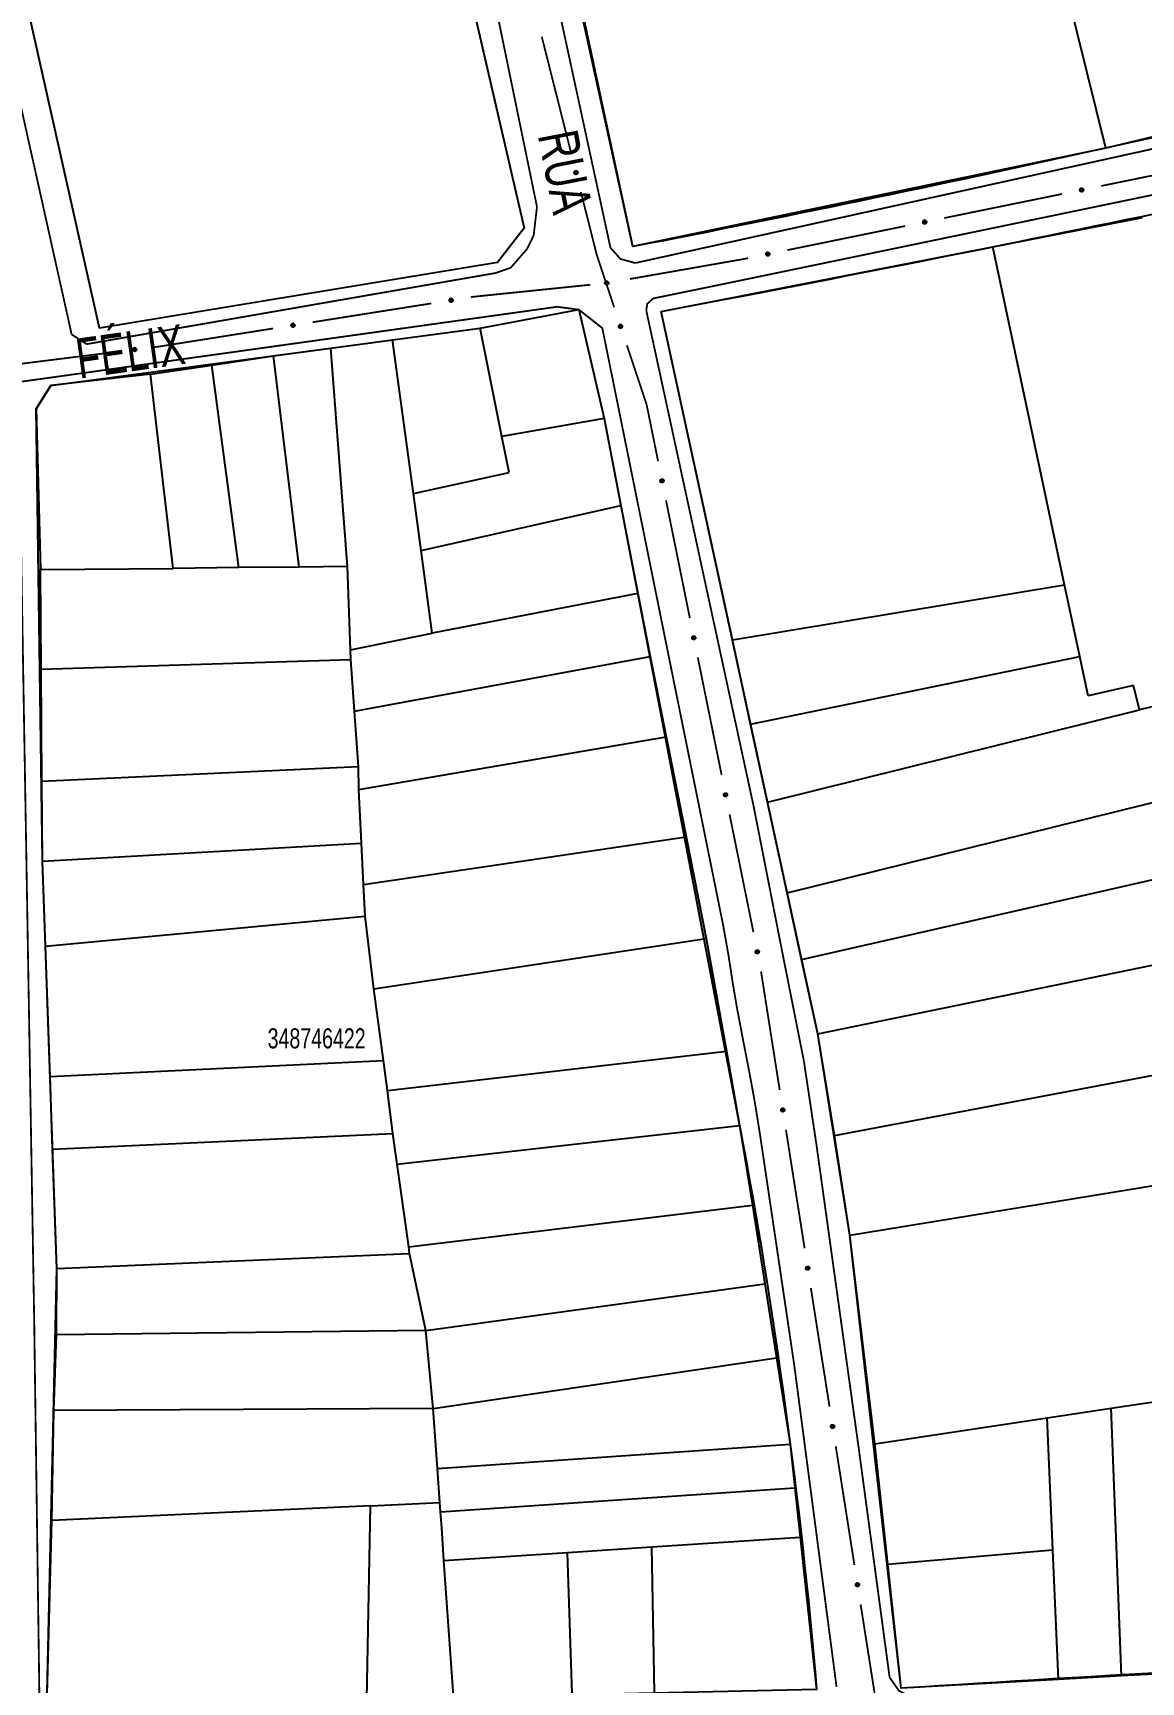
# Model space of a CAD drawing. Extents: x 199219 to 200475, y 4837288 to 4839440.
# Drawn here: x 199500.3 to 199611, y 4838860.8 to 4839025.5 of the extents above; entities that cross this region are included whole.
import ezdxf

# ---------------------------------------------------------------- set-up
doc = ezdxf.new("R2010")
doc.units = 0
doc.header["$LTSCALE"] = 3
doc.header["$MEASUREMENT"] = 0
for name, color, linetype in [('CD_MALHA_LOTES', 40, 'CONTINUOUS'), ('CD_TXT_QUADRA', 7, 'CONTINUOUS'), ('RU-QUADRAS', 210, 'CONTINUOUS'), ('SV-EIXO-RUA-PAV', 20, 'CONTINUOUS'), ('SV-RUA-PAVIM-S-GUIA-C-GUIA', 7, 'CONTINUOUS'), ('SV-TXT-RUA-PAV-S-GUIA-C-GUIA', 7, 'CONTINUOUS')]:
    doc.layers.add(name, color=color, linetype=linetype)
doc.styles.add('ARIAL', font='ARIAL.TTF')

msp = doc.modelspace()

# ---------------------------------------------------------------- linework, layer by layer
at = {"layer": 'CD_MALHA_LOTES'}
for p, q in [((199534.68, 4839069.73), (199549.38, 4839006.03)), ((199506.96, 4838996.03), (199493.12, 4839057.76)), ((199560.26, 4839004.18), (199549.87, 4839052.58)), ((199607.52, 4839014.02), (199598.79, 4839049.01)), ((199657.04, 4839025.79), (199607.52, 4839014.02)), ((199607.52, 4839014.02), (199560.26, 4839004.18)), ((199549.38, 4839006.03), (199546.74, 4839002.6)), ((199596.2, 4839004.16), (199611.17, 4839007.08)), ((199563.07, 4838997.71), (199596.2, 4839004.16)), ((199603.38, 4838970.4), (199596.2, 4839004.16)), ((199546.74, 4839002.6), (199506.96, 4838996.03)), ((199544.99, 4838996.03), (199554.85, 4838997.89)), ((199554.85, 4838997.89), (199557.39, 4838987.03)), ((199570.19, 4838964.91), (199563.07, 4838997.71)), ((199536.25, 4838994.86), (199544.99, 4838996.03)), ((199547.17, 4838985.23), (199544.99, 4838996.03)), ((199530.09, 4838994.03), (199536.25, 4838994.86)), ((199538.34, 4838979.51), (199536.25, 4838994.86)), ((199518.17, 4838992.35), (199524.34, 4838993.26)), ((199524.34, 4838993.26), (199530.09, 4838994.03)), ((199526.92, 4838972.18), (199524.34, 4838993.26)), ((199531.74, 4838972.23), (199530.09, 4838994.03)), ((199512.05, 4838991.45), (199502.11, 4838990.31)), ((199512.05, 4838991.45), (199518.17, 4838992.35)), ((199514.33, 4838972.05), (199512.05, 4838991.45)), ((199520.88, 4838972.12), (199518.17, 4838992.35)), ((199502.11, 4838990.31), (199500.65, 4838987.97)), ((199500.65, 4838987.97), (199501.06, 4838971.92)), ((199557.39, 4838987.03), (199547.17, 4838985.23)), ((199557.39, 4838987.03), (199559.06, 4838978.34)), ((199547.9, 4838981.62), (199547.17, 4838985.23)), ((199538.34, 4838979.51), (199547.9, 4838981.62)), ((199539.1, 4838973.84), (199538.34, 4838979.51)), ((199539.1, 4838973.84), (199559.06, 4838978.34)), ((199559.06, 4838978.34), (199560.76, 4838969.53)), ((199540.2, 4838965.57), (199539.1, 4838973.84)), ((199501.06, 4838971.92), (199514.33, 4838972.05)), ((199501.13, 4838961.97), (199501.06, 4838971.92)), ((199520.88, 4838972.12), (199514.33, 4838972.05)), ((199526.92, 4838972.18), (199520.88, 4838972.12)), ((199531.74, 4838972.23), (199526.92, 4838972.18)), ((199532.03, 4838963.92), (199531.74, 4838972.23)), ((199560.76, 4838969.53), (199540.2, 4838965.57)), ((199560.76, 4838969.53), (199561.97, 4838963.25)), ((199570.19, 4838964.91), (199603.38, 4838970.4)), ((199604.9, 4838963.25), (199603.38, 4838970.4)), ((199532.03, 4838963.92), (199540.2, 4838965.57)), ((199572.01, 4838956.5), (199570.19, 4838964.91)), ((199501.13, 4838961.97), (199532.06, 4838962.96)), ((199532.06, 4838962.96), (199532.03, 4838963.92)), ((199532.44, 4838957.78), (199532.06, 4838962.96)), ((199532.44, 4838957.78), (199561.97, 4838963.25)), ((199561.97, 4838963.25), (199563.57, 4838955.21)), ((199572.01, 4838956.5), (199604.9, 4838963.25)), ((199605.74, 4838959.3), (199604.9, 4838963.25)), ((199633.84, 4838963.53), (199610.87, 4838957.91)), ((199501.21, 4838950.81), (199501.13, 4838961.97)), ((199610.27, 4838960.36), (199605.74, 4838959.3)), ((199610.87, 4838957.91), (199610.27, 4838960.36)), ((199573.7, 4838948.71), (199610.87, 4838957.91)), ((199532.84, 4838952.25), (199532.44, 4838957.78)), ((199573.7, 4838948.71), (199572.01, 4838956.5)), ((199532.86, 4838949.97), (199563.57, 4838955.21)), ((199563.57, 4838955.21), (199565.56, 4838945.24)), ((199575.67, 4838939.63), (199637.1, 4838954.85)), ((199501.21, 4838950.81), (199532.84, 4838952.25)), ((199532.86, 4838949.97), (199532.84, 4838952.25)), ((199501.26, 4838942.81), (199501.21, 4838950.81)), ((199533.13, 4838944.59), (199532.86, 4838949.97)), ((199575.67, 4838939.63), (199573.7, 4838948.71)), ((199577.11, 4838932.99), (199639.85, 4838947.27)), ((199533.34, 4838940.46), (199565.56, 4838945.24)), ((199565.56, 4838945.24), (199567.58, 4838935.09)), ((199501.26, 4838942.81), (199533.13, 4838944.59)), ((199533.34, 4838940.46), (199533.13, 4838944.59)), ((199501.57, 4838934.31), (199501.26, 4838942.81)), ((199533.5, 4838937.32), (199533.34, 4838940.46)), ((199577.11, 4838932.99), (199575.67, 4838939.63)), ((199578.72, 4838925.56), (199642.3, 4838938.64)), ((199501.57, 4838934.31), (199533.5, 4838937.32)), ((199534.38, 4838930.06), (199533.5, 4838937.32)), ((199534.38, 4838930.06), (199567.58, 4838935.09)), ((199567.58, 4838935.09), (199569.6, 4838923.82)), ((199502.03, 4838921.29), (199501.57, 4838934.31)), ((199578.72, 4838925.56), (199577.11, 4838932.99)), ((199535.33, 4838922.88), (199534.38, 4838930.06)), ((199580.41, 4838915.39), (199645.38, 4838927.74)), ((199580.41, 4838915.39), (199578.72, 4838925.56)), ((199535.72, 4838919.9), (199569.6, 4838923.82)), ((199569.6, 4838923.82), (199570.92, 4838916.39)), ((199502.03, 4838921.29), (199535.33, 4838922.88)), ((199535.72, 4838919.9), (199535.33, 4838922.88)), ((199502.28, 4838914.05), (199502.03, 4838921.29)), ((199536.28, 4838915.62), (199535.72, 4838919.9)), ((199502.28, 4838914.05), (199536.28, 4838915.62)), ((199536.71, 4838912.53), (199536.28, 4838915.62)), ((199536.71, 4838912.53), (199570.92, 4838916.39)), ((199570.92, 4838916.39), (199572.19, 4838908.45)), ((199581.93, 4838905.45), (199580.41, 4838915.39)), ((199502.71, 4838902.12), (199502.28, 4838914.05)), ((199537.86, 4838904.27), (199536.71, 4838912.53)), ((199581.93, 4838905.45), (199621.87, 4838912)), ((199537.86, 4838904.27), (199572.19, 4838908.45)), ((199572.19, 4838908.45), (199573.43, 4838900.59)), ((199584.42, 4838884.62), (199581.93, 4838905.45)), ((199502.71, 4838902.12), (199537.94, 4838903.62)), ((199537.94, 4838903.62), (199537.86, 4838904.27)), ((199539.57, 4838895.93), (199537.94, 4838903.62)), ((199502.65, 4838895.5), (199502.71, 4838902.12)), ((199539.57, 4838895.93), (199573.43, 4838900.59)), ((199573.43, 4838900.59), (199574.61, 4838893.2)), ((199502.41, 4838887.93), (199502.65, 4838895.5)), ((199539.57, 4838895.93), (199502.65, 4838895.5)), ((199540.31, 4838888.14), (199539.57, 4838895.93)), ((199540.31, 4838888.14), (199574.61, 4838893.2)), ((199574.61, 4838893.2), (199575.97, 4838884.59)), ((199608.05, 4838888.16), (199623.96, 4838890.54)), ((199502.19, 4838876.95), (199502.41, 4838887.93)), ((199540.31, 4838888.14), (199502.41, 4838887.93)), ((199540.73, 4838882.15), (199540.31, 4838888.14)), ((199584.42, 4838884.62), (199601.64, 4838887.2)), ((199601.64, 4838887.2), (199608.05, 4838888.16)), ((199602.22, 4838874.02), (199601.64, 4838887.2)), ((199609.06, 4838861.43), (199608.05, 4838888.16)), ((199540.73, 4838882.15), (199575.97, 4838884.59)), ((199575.97, 4838884.59), (199576.44, 4838880.22)), ((199585.73, 4838872.61), (199584.42, 4838884.62)), ((199540.973472, 4838878.75), (199540.73, 4838882.15)), ((199541.04, 4838877.82), (199576.44, 4838880.22)), ((199576.44, 4838880.22), (199576.97, 4838875.3)), ((199534.04, 4838878.43), (199502.19, 4838876.95)), ((199533.67, 4838859.12), (199534.04, 4838878.43)), ((199534.04, 4838878.43), (199540.973472, 4838878.75)), ((199541.04, 4838877.82), (199540.973472, 4838878.75)), ((199541.15, 4838876.23), (199541.04, 4838877.82)), ((199501.71, 4838858.36), (199502.19, 4838876.95)), ((199541.38, 4838872.95), (199541.15, 4838876.23)), ((199553.72, 4838873.76), (199562.13, 4838874.32)), ((199562.13, 4838874.32), (199576.97, 4838875.3)), ((199562.42, 4838859.79), (199562.13, 4838874.32)), ((199576.97, 4838875.3), (199578.61, 4838860.07)), ((199585.73, 4838872.61), (199602.22, 4838874.02)), ((199602.79, 4838861.08), (199602.22, 4838874.02)), ((199541.38, 4838872.95), (199553.72, 4838873.76)), ((199542.34, 4838859.45), (199541.38, 4838872.95)), ((199554.2, 4838859.65), (199553.72, 4838873.76)), ((199587.07, 4838860.2), (199585.73, 4838872.61)), ((199638.45, 4838863.07), (199609.06, 4838861.43)), ((199602.79, 4838861.08), (199587.07, 4838860.2)), ((199609.06, 4838861.43), (199602.79, 4838861.08))]:
    msp.add_line(p, q, dxfattribs=at)
at = {"layer": 'RU-QUADRAS', "color": 6, "linetype": 'Continuous'}
for points in [[(199540.83, 4839092.79), (199583.77, 4839135.66), (199657.04, 4839025.79, -0.0140382942), (199560.26, 4839004.18)], [(199563.07, 4838997.71, 0.0093331344), (199662, 4839018.25), (199718.71, 4838931.19), (199717.71, 4838928.6), (199708.12, 4838923.85, 0.0169523893), (199708.62, 4838865.96, 0.0077709375), (199587.07, 4838860.2), (199581.93, 4838905.45), (199578.72, 4838925.56)], [(199500.65, 4838987.97), (199502.11, 4838990.31), (199544.99, 4838996.03), (199554.85, 4838997.89), (199557.39, 4838987.03), (199570.92, 4838916.39, -0.0251232129), (199578.61, 4838860.07), (199501.71, 4838858.36), (199502.71, 4838902.12), (199501.26, 4838942.81)]]:
    msp.add_lwpolyline(points, format="xyb", close=True, dxfattribs=at)
msp.add_lwpolyline([(199493.12, 4839057.76), (199495.17, 4839058.23), (199493.98, 4839063.54), (199529.29, 4839071.45), (199533.14, 4839070.86), (199534.68, 4839069.73), (199549.38, 4839006.03), (199546.74, 4839002.6), (199506.96, 4838996.03)], close=True, dxfattribs=at)
at = {"layer": 'SV-EIXO-RUA-PAV', "const_width": 0.18}
for points in [[(199554.080695, 4839013.518681), (199551.146576, 4839025.154442)], [(199618.21, 4839012.52), (199607.044013, 4839010.2387)], [(199556.66, 4839003.29), (199555.058735, 4839009.640094)], [(199603.12497, 4839009.438008), (199591.367843, 4839007.035934)], [(199587.448801, 4839006.235242), (199575.691674, 4839003.833167)], [(199556.802832, 4839002.862081), (199556.66, 4839003.29)], [(199558.385885, 4838998.119303), (199556.802832, 4839002.862081)], [(199571.32, 4839002.94), (199559.9553, 4839000.947649)], [(199571.772631, 4839003.032476), (199571.32, 4839002.94)], [(199544.29, 4838999.17), (199544.063746, 4838999.134169)], [(199545.056893, 4838999.248758), (199544.29, 4838999.17)], [(199555.999339, 4839000.372533), (199545.056893, 4838999.248758)], [(199540.112981, 4838998.508505), (199528.260685, 4838996.631513)], [(199524.30992, 4838996.005849), (199513.445316, 4838994.285273)], [(199512.97, 4838994.21), (199512.455236, 4838994.145733)], [(199513.445316, 4838994.285273), (199512.97, 4838994.21)], [(199561.62, 4838988.43), (199559.652328, 4838994.325081)], [(199508.48605, 4838993.650189), (199496.578493, 4838992.163556)], [(199561.775817, 4838987.660413), (199561.62, 4838988.43)], [(199562.768025, 4838982.75985), (199561.775817, 4838987.660413)], [(199565.943093, 4838967.078047), (199563.561792, 4838978.839399)], [(199569.11816, 4838951.396244), (199566.736859, 4838963.157596)], [(199572.293227, 4838935.714441), (199569.911927, 4838947.475793)], [(199574.92099, 4838919.934208), (199573.055174, 4838931.788267)], [(199577.408745, 4838904.128795), (199575.542929, 4838915.982854)], [(199579.8965, 4838888.323382), (199578.030684, 4838900.177442)], [(199582.384255, 4838872.517969), (199580.518439, 4838884.372029)], [(199584.87201, 4838856.712556), (199583.006194, 4838868.566616)]]:
    msp.add_lwpolyline(points, dxfattribs=at)
at = {"layer": 'SV-EIXO-RUA-PAV'}
for points in [[(199554.498107, 4839011.413152), (199554.455767, 4839011.437632), (199554.424383, 4839011.46733), (199554.405336, 4839011.499634), (199554.395948, 4839011.532568), (199554.390139, 4839011.567343), (199554.392017, 4839011.603696), (199554.40304, 4839011.643581), (199554.427299, 4839011.686227), (199554.459834, 4839011.716378), (199554.490505, 4839011.736745), (199554.524283, 4839011.748512), (199554.55816, 4839011.753589), (199554.595857, 4839011.750389), (199554.636168, 4839011.738824), (199554.67846, 4839011.713393), (199554.709028, 4839011.684067), (199554.72663, 4839011.652338), (199554.738244, 4839011.618305), (199554.74375, 4839011.582731), (199554.7417, 4839011.547057), (199554.729983, 4839011.506491), (199554.70433, 4839011.465082), (199554.675429, 4839011.43426), (199554.643955, 4839011.416216), (199554.610192, 4839011.405537), (199554.575383, 4839011.399286), (199554.538762, 4839011.399653), (199554.498107, 4839011.413152)], [(199605.247299, 4839009.759262), (199605.220919, 4839009.718078), (199605.189825, 4839009.688077), (199605.156689, 4839009.670519), (199605.123362, 4839009.662638), (199605.088359, 4839009.658416), (199605.052129, 4839009.661945), (199605.012786, 4839009.674769), (199604.971287, 4839009.700942), (199604.942647, 4839009.734815), (199604.923695, 4839009.76638), (199604.913476, 4839009.800658), (199604.909944, 4839009.834731), (199604.914855, 4839009.872243), (199604.92824, 4839009.911987), (199604.955568, 4839009.953078), (199604.986253, 4839009.982282), (199605.01875, 4839009.998424), (199605.053276, 4839010.008478), (199605.089063, 4839010.01236), (199605.124607, 4839010.008691), (199605.164599, 4839009.995142), (199605.204799, 4839009.967632), (199605.234275, 4839009.93736), (199605.250869, 4839009.905099), (199605.260002, 4839009.870884), (199605.264664, 4839009.835828), (199605.262633, 4839009.799261), (199605.247299, 4839009.759262)], [(199589.57113, 4839006.556496), (199589.54475, 4839006.515312), (199589.513656, 4839006.485311), (199589.48052, 4839006.467752), (199589.447193, 4839006.459872), (199589.412189, 4839006.45565), (199589.37596, 4839006.459179), (199589.336616, 4839006.472003), (199589.295117, 4839006.498176), (199589.266477, 4839006.532048), (199589.247525, 4839006.563613), (199589.237307, 4839006.597892), (199589.233775, 4839006.631964), (199589.238686, 4839006.669476), (199589.252071, 4839006.70922), (199589.279398, 4839006.750312), (199589.310084, 4839006.779516), (199589.34258, 4839006.795657), (199589.377106, 4839006.805712), (199589.412894, 4839006.809594), (199589.448438, 4839006.805925), (199589.488429, 4839006.792376), (199589.528629, 4839006.764866), (199589.558106, 4839006.734594), (199589.574699, 4839006.702332), (199589.583833, 4839006.668118), (199589.588495, 4839006.633062), (199589.586463, 4839006.596495), (199589.57113, 4839006.556496)], [(199573.89496, 4839003.35373), (199573.86858, 4839003.312546), (199573.837486, 4839003.282544), (199573.80435, 4839003.264986), (199573.771023, 4839003.257105), (199573.73602, 4839003.252883), (199573.69979, 4839003.256413), (199573.660447, 4839003.269237), (199573.618948, 4839003.295409), (199573.590308, 4839003.329282), (199573.571356, 4839003.360847), (199573.561138, 4839003.395125), (199573.557606, 4839003.429198), (199573.562516, 4839003.46671), (199573.575901, 4839003.506454), (199573.603229, 4839003.547546), (199573.633914, 4839003.576749), (199573.666411, 4839003.592891), (199573.700937, 4839003.602946), (199573.736724, 4839003.606828), (199573.772268, 4839003.603159), (199573.81226, 4839003.58961), (199573.85246, 4839003.5621), (199573.881936, 4839003.531827), (199573.89853, 4839003.499566), (199573.907664, 4839003.465352), (199573.912325, 4839003.430296), (199573.910294, 4839003.393729), (199573.89496, 4839003.35373)], [(199557.784175, 4839000.445174), (199557.753846, 4839000.406805), (199557.719934, 4839000.38003), (199557.685222, 4839000.36584), (199557.651278, 4839000.361298), (199557.616029, 4839000.360563), (199557.580327, 4839000.367663), (199557.542447, 4839000.38432), (199557.503744, 4839000.414474), (199557.478599, 4839000.451017), (199557.462866, 4839000.484303), (199557.456093, 4839000.519425), (199557.455952, 4839000.55368), (199557.464554, 4839000.590522), (199557.481809, 4839000.628744), (199557.513072, 4839000.666928), (199557.546498, 4839000.692949), (199557.580434, 4839000.705793), (199557.615786, 4839000.712379), (199557.651781, 4839000.712698), (199557.686787, 4839000.705527), (199557.72524, 4839000.688084), (199557.762519, 4839000.656729), (199557.788852, 4839000.623686), (199557.802169, 4839000.58994), (199557.80787, 4839000.554989), (199557.809037, 4839000.519644), (199557.803394, 4839000.483458), (199557.784175, 4839000.445174)], [(199542.247493, 4838998.735086), (199542.219309, 4838998.695115), (199542.186912, 4838998.666526), (199542.153028, 4838998.650458), (199542.119383, 4838998.644067), (199542.084227, 4838998.641405), (199542.04819, 4838998.646541), (199542.009456, 4838998.661102), (199541.969161, 4838998.689094), (199541.942056, 4838998.724206), (199541.924526, 4838998.756583), (199541.915841, 4838998.791282), (199541.913828, 4838998.825477), (199541.920401, 4838998.862734), (199541.93554, 4838998.901844), (199541.964668, 4838998.94168), (199541.996621, 4838998.96949), (199542.029803, 4838998.984171), (199542.064742, 4838998.992681), (199542.100666, 4838998.994968), (199542.136012, 4838998.989722), (199542.175362, 4838998.974409), (199542.214299, 4838998.945139), (199542.2424, 4838998.913586), (199542.257543, 4838998.880619), (199542.265147, 4838998.846032), (199542.268245, 4838998.810803), (199542.26459, 4838998.774363), (199542.247493, 4838998.735086)], [(199526.444433, 4838996.232429), (199526.416248, 4838996.192459), (199526.383851, 4838996.16387), (199526.349968, 4838996.147802), (199526.316323, 4838996.141411), (199526.281167, 4838996.138749), (199526.24513, 4838996.143885), (199526.206396, 4838996.158446), (199526.166101, 4838996.186438), (199526.138995, 4838996.22155), (199526.121465, 4838996.253927), (199526.112781, 4838996.288625), (199526.110768, 4838996.322821), (199526.117341, 4838996.360078), (199526.13248, 4838996.399188), (199526.161607, 4838996.439024), (199526.193561, 4838996.466834), (199526.226743, 4838996.481515), (199526.261682, 4838996.490025), (199526.297606, 4838996.492312), (199526.332952, 4838996.487066), (199526.372301, 4838996.471753), (199526.411239, 4838996.442483), (199526.43934, 4838996.41093), (199526.454483, 4838996.377963), (199526.462087, 4838996.343376), (199526.465185, 4838996.308147), (199526.46153, 4838996.271707), (199526.444433, 4838996.232429)], [(199558.96018, 4838996.051051), (199558.916121, 4838996.072283), (199558.882596, 4838996.099541), (199558.861178, 4838996.130324), (199558.849345, 4838996.16246), (199558.840941, 4838996.196701), (199558.840086, 4838996.233092), (199558.848082, 4838996.273693), (199558.869071, 4838996.31804), (199558.899252, 4838996.350547), (199558.928307, 4838996.37316), (199558.961107, 4838996.387429), (199558.994507, 4838996.395035), (199559.032337, 4838996.394674), (199559.073403, 4838996.386168), (199559.117485, 4838996.363984), (199559.150168, 4838996.337035), (199559.170103, 4838996.306717), (199559.184239, 4838996.273652), (199559.192399, 4838996.238591), (199559.193033, 4838996.202864), (199559.184395, 4838996.161533), (199559.161922, 4838996.118315), (199559.135417, 4838996.08541), (199559.105386, 4838996.065055), (199559.07252, 4838996.051871), (199559.038279, 4838996.043025), (199559.001733, 4838996.040641), (199558.96018, 4838996.051051)], [(199510.626854, 4838993.806528), (199510.597372, 4838993.767505), (199510.564053, 4838993.739996), (199510.52966, 4838993.72505), (199510.495823, 4838993.719767), (199510.460599, 4838993.718262), (199510.42475, 4838993.724579), (199510.386515, 4838993.740404), (199510.347162, 4838993.769705), (199510.321224, 4838993.805689), (199510.304767, 4838993.838623), (199510.297227, 4838993.873589), (199510.296338, 4838993.907832), (199510.304132, 4838993.944853), (199510.320547, 4838993.983444), (199510.350968, 4838994.022302), (199510.383817, 4838994.049048), (199510.417464, 4838994.062631), (199510.452663, 4838994.069988), (199510.488644, 4838994.071094), (199510.523798, 4838994.06469), (199510.562623, 4838994.048092), (199510.600578, 4838994.017559), (199510.627628, 4838993.9851), (199510.64168, 4838993.951653), (199510.648143, 4838993.916835), (199510.650082, 4838993.881524), (199510.645232, 4838993.845223), (199510.626854, 4838993.806528)], [(199563.08553, 4838980.636957), (199563.044392, 4838980.66341), (199563.014446, 4838980.694556), (199562.996946, 4838980.727723), (199562.989124, 4838980.761064), (199562.984964, 4838980.796075), (199562.988557, 4838980.832298), (199563.001451, 4838980.871619), (199563.027697, 4838980.913072), (199563.06162, 4838980.941652), (199563.093219, 4838980.960548), (199563.127515, 4838980.970706), (199563.161594, 4838980.974178), (199563.199097, 4838980.969201), (199563.238817, 4838980.955745), (199563.279861, 4838980.928345), (199563.30901, 4838980.897608), (199563.325094, 4838980.865083), (199563.335088, 4838980.83054), (199563.338907, 4838980.794746), (199563.335175, 4838980.759208), (199563.321555, 4838980.719241), (199563.293974, 4838980.679089), (199563.26365, 4838980.649666), (199563.231359, 4838980.63313), (199563.197129, 4838980.624056), (199563.162065, 4838980.619457), (199563.125501, 4838980.621553), (199563.08553, 4838980.636957)], [(199566.260597, 4838964.955154), (199566.21946, 4838964.981607), (199566.189513, 4838965.012753), (199566.172013, 4838965.04592), (199566.164192, 4838965.079261), (199566.160031, 4838965.114272), (199566.163625, 4838965.150495), (199566.176518, 4838965.189816), (199566.202764, 4838965.231269), (199566.236687, 4838965.259849), (199566.268286, 4838965.278745), (199566.302582, 4838965.288903), (199566.336661, 4838965.292375), (199566.374164, 4838965.287398), (199566.413884, 4838965.273942), (199566.454928, 4838965.246542), (199566.484077, 4838965.215805), (199566.500161, 4838965.18328), (199566.510155, 4838965.148736), (199566.513974, 4838965.112942), (199566.510242, 4838965.077405), (199566.496622, 4838965.037438), (199566.469042, 4838964.997286), (199566.438717, 4838964.967863), (199566.406427, 4838964.951326), (199566.372196, 4838964.942253), (199566.337132, 4838964.937654), (199566.300569, 4838964.93975), (199566.260597, 4838964.955154)], [(199569.435664, 4838949.273351), (199569.394527, 4838949.299803), (199569.36458, 4838949.33095), (199569.347081, 4838949.364117), (199569.339259, 4838949.397458), (199569.335099, 4838949.432469), (199569.338692, 4838949.468692), (199569.351585, 4838949.508013), (199569.377831, 4838949.549466), (199569.411755, 4838949.578046), (199569.443353, 4838949.596942), (199569.477649, 4838949.6071), (199569.511728, 4838949.610571), (199569.549232, 4838949.605595), (199569.588952, 4838949.592139), (199569.629995, 4838949.564739), (199569.659144, 4838949.534002), (199569.675229, 4838949.501477), (199569.685222, 4838949.466933), (199569.689041, 4838949.431139), (199569.685309, 4838949.395602), (199569.67169, 4838949.355634), (199569.644109, 4838949.315483), (199569.613784, 4838949.28606), (199569.581494, 4838949.269523), (199569.547264, 4838949.26045), (199569.512199, 4838949.25585), (199569.475636, 4838949.257947), (199569.435664, 4838949.273351)], [(199572.610731, 4838933.591548), (199572.569594, 4838933.618), (199572.539648, 4838933.649147), (199572.522148, 4838933.682314), (199572.514326, 4838933.715655), (199572.510166, 4838933.750666), (199572.513759, 4838933.786889), (199572.526653, 4838933.82621), (199572.552899, 4838933.867662), (199572.586822, 4838933.896243), (199572.61842, 4838933.915139), (199572.652717, 4838933.925297), (199572.686796, 4838933.928768), (199572.724299, 4838933.923792), (199572.764019, 4838933.910336), (199572.805063, 4838933.882936), (199572.834212, 4838933.852199), (199572.850296, 4838933.819674), (199572.86029, 4838933.78513), (199572.864109, 4838933.749336), (199572.860376, 4838933.713799), (199572.846757, 4838933.673831), (199572.819176, 4838933.63368), (199572.788852, 4838933.604257), (199572.756561, 4838933.58772), (199572.722331, 4838933.578647), (199572.687266, 4838933.574047), (199572.650703, 4838933.576143), (199572.610731, 4838933.591548)], [(199575.145558, 4838917.799482), (199575.105614, 4838917.827705), (199575.077055, 4838917.860129), (199575.061019, 4838917.894028), (199575.05466, 4838917.927678), (199575.052031, 4838917.962837), (199575.057202, 4838917.998869), (199575.071799, 4838918.037589), (199575.099829, 4838918.077857), (199575.134967, 4838918.10493), (199575.16736, 4838918.12243), (199575.202067, 4838918.131081), (199575.236264, 4838918.133062), (199575.273515, 4838918.126454), (199575.31261, 4838918.111278), (199575.352419, 4838918.082113), (199575.380199, 4838918.050134), (199575.394849, 4838918.016938), (199575.403326, 4838917.981991), (199575.405579, 4838917.946064), (199575.4003, 4838917.910723), (199575.384949, 4838917.871388), (199575.355643, 4838917.832478), (199575.324063, 4838917.804407), (199575.291082, 4838917.789295), (199575.256488, 4838917.781724), (199575.221256, 4838917.778659), (199575.184819, 4838917.782348), (199575.145558, 4838917.799482)], [(199577.633313, 4838901.994069), (199577.593369, 4838902.022292), (199577.56481, 4838902.054716), (199577.548774, 4838902.088615), (199577.542415, 4838902.122265), (199577.539786, 4838902.157424), (199577.544957, 4838902.193456), (199577.559554, 4838902.232177), (199577.587584, 4838902.272445), (199577.622722, 4838902.299517), (199577.655115, 4838902.317017), (199577.689822, 4838902.325668), (199577.724019, 4838902.32765), (199577.76127, 4838902.321041), (199577.800365, 4838902.305865), (199577.840174, 4838902.2767), (199577.867954, 4838902.244721), (199577.882604, 4838902.211525), (199577.891081, 4838902.176578), (199577.893334, 4838902.140651), (199577.888055, 4838902.105311), (199577.872704, 4838902.065975), (199577.843398, 4838902.027066), (199577.811818, 4838901.998994), (199577.778837, 4838901.983882), (199577.744243, 4838901.976311), (199577.709011, 4838901.973246), (199577.672575, 4838901.976935), (199577.633313, 4838901.994069)], [(199580.121068, 4838886.188656), (199580.081124, 4838886.216879), (199580.052565, 4838886.249303), (199580.03653, 4838886.283202), (199580.03017, 4838886.316852), (199580.027541, 4838886.352011), (199580.032712, 4838886.388043), (199580.047309, 4838886.426764), (199580.075339, 4838886.467032), (199580.110477, 4838886.494104), (199580.14287, 4838886.511604), (199580.177577, 4838886.520255), (199580.211775, 4838886.522237), (199580.249025, 4838886.515628), (199580.28812, 4838886.500452), (199580.327929, 4838886.471287), (199580.355709, 4838886.439308), (199580.370359, 4838886.406112), (199580.378836, 4838886.371165), (199580.381089, 4838886.335238), (199580.37581, 4838886.299898), (199580.360459, 4838886.260563), (199580.331153, 4838886.221653), (199580.299573, 4838886.193581), (199580.266592, 4838886.178469), (199580.231998, 4838886.170898), (199580.196766, 4838886.167833), (199580.16033, 4838886.171523), (199580.121068, 4838886.188656)], [(199582.608823, 4838870.383244), (199582.568879, 4838870.411466), (199582.54032, 4838870.44389), (199582.524285, 4838870.477789), (199582.517925, 4838870.511439), (199582.515296, 4838870.546598), (199582.520467, 4838870.58263), (199582.535064, 4838870.621351), (199582.563094, 4838870.661619), (199582.598232, 4838870.688692), (199582.630625, 4838870.706191), (199582.665332, 4838870.714843), (199582.69953, 4838870.716824), (199582.73678, 4838870.710215), (199582.775875, 4838870.69504), (199582.815684, 4838870.665875), (199582.843464, 4838870.633895), (199582.858114, 4838870.600699), (199582.866591, 4838870.565752), (199582.868844, 4838870.529826), (199582.863565, 4838870.494485), (199582.848214, 4838870.45515), (199582.818908, 4838870.41624), (199582.787328, 4838870.388168), (199582.754347, 4838870.373056), (199582.719753, 4838870.365486), (199582.684521, 4838870.36242), (199582.648085, 4838870.36611), (199582.608823, 4838870.383244)]]:
    msp.add_lwpolyline(points, close=True, dxfattribs=at)
for points in [[(199554.424383, 4839011.46733), (199554.390139, 4839011.567343)], [(199554.455767, 4839011.437632), (199554.392017, 4839011.603696)], [(199554.437803, 4839011.454484), (199554.394199, 4839011.577177)], [(199554.475586, 4839011.427424), (199554.399745, 4839011.616571)], [(199554.498107, 4839011.413152), (199554.40304, 4839011.643581)], [(199554.519973, 4839011.407657), (199554.417855, 4839011.661947)], [(199554.538762, 4839011.399653), (199554.427299, 4839011.686227)], [(199554.556053, 4839011.40409), (199554.44426, 4839011.69675)], [(199554.575383, 4839011.399286), (199554.459834, 4839011.716378)], [(199554.590799, 4839011.405816), (199554.474657, 4839011.721302)], [(199554.610192, 4839011.405537), (199554.490505, 4839011.736745)], [(199554.626857, 4839011.413501), (199554.510358, 4839011.741562)], [(199554.643955, 4839011.416216), (199554.524283, 4839011.748512)], [(199554.659589, 4839011.428791), (199554.542446, 4839011.748247)], [(199554.675429, 4839011.43426), (199554.55816, 4839011.753589)], [(199554.69032, 4839011.45202), (199554.579182, 4839011.747659)], [(199554.70433, 4839011.465082), (199554.595857, 4839011.750389)], [(199554.714734, 4839011.489136), (199554.617253, 4839011.74178)], [(199554.729983, 4839011.506491), (199554.636168, 4839011.738824)], [(199554.732188, 4839011.531532), (199554.659661, 4839011.7187)], [(199554.7417, 4839011.547057), (199554.67846, 4839011.713393)], [(199554.741047, 4839011.568947), (199554.695787, 4839011.692629)], [(199554.74375, 4839011.582731), (199554.709028, 4839011.684067)], [(199605.234275, 4839009.93736), (199604.909944, 4839009.834731)], [(199605.250869, 4839009.905099), (199604.913476, 4839009.800658)], [(199605.239018, 4839009.921288), (199604.914567, 4839009.81879)], [(199605.204799, 4839009.967632), (199604.914855, 4839009.872243)], [(199605.21721, 4839009.953043), (199604.916824, 4839009.855461)], [(199605.252804, 4839009.887894), (199604.919785, 4839009.786431)], [(199605.260002, 4839009.870884), (199604.923695, 4839009.76638)], [(199605.181243, 4839009.97912), (199604.924428, 4839009.893225)], [(199605.164599, 4839009.995142), (199604.92824, 4839009.911987)], [(199605.258842, 4839009.851525), (199604.938402, 4839009.749846)], [(199605.264664, 4839009.835828), (199604.942647, 4839009.734815)], [(199605.139684, 4839009.998483), (199604.949412, 4839009.93454)], [(199605.124607, 4839010.008691), (199604.955568, 4839009.953078)], [(199605.258986, 4839009.816736), (199604.961546, 4839009.718364)], [(199605.262633, 4839009.799261), (199604.971287, 4839009.700942)], [(199605.10271, 4839010.009034), (199604.977099, 4839009.969444)], [(199605.089063, 4839010.01236), (199604.986253, 4839009.982282)], [(199605.253782, 4839009.780856), (199604.995113, 4839009.690404)], [(199605.247299, 4839009.759262), (199605.012786, 4839009.674769)], [(199605.232018, 4839009.737413), (199605.039619, 4839009.67025)], [(199605.220919, 4839009.718078), (199605.052129, 4839009.661945)], [(199605.203268, 4839009.700899), (199605.07872, 4839009.662919)], [(199605.189825, 4839009.688077), (199605.088359, 4839009.658416)], [(199589.558106, 4839006.734594), (199589.233775, 4839006.631964)], [(199589.574699, 4839006.702332), (199589.237307, 4839006.597892)], [(199589.562848, 4839006.718522), (199589.238397, 4839006.616024)], [(199589.528629, 4839006.764866), (199589.238686, 4839006.669476)], [(199589.541041, 4839006.750277), (199589.240654, 4839006.652695)], [(199589.576634, 4839006.685128), (199589.243616, 4839006.583665)], [(199589.583833, 4839006.668118), (199589.247525, 4839006.563613)], [(199589.505073, 4839006.776353), (199589.248258, 4839006.690459)], [(199589.488429, 4839006.792376), (199589.252071, 4839006.70922)], [(199589.582672, 4839006.648758), (199589.262232, 4839006.54708)], [(199589.588495, 4839006.633062), (199589.266477, 4839006.532048)], [(199589.463514, 4839006.795717), (199589.273243, 4839006.731774)], [(199589.448438, 4839006.805925), (199589.279398, 4839006.750312)], [(199589.582816, 4839006.61397), (199589.285377, 4839006.515598)], [(199589.586463, 4839006.596495), (199589.295117, 4839006.498176)], [(199589.426541, 4839006.806268), (199589.300929, 4839006.766678)], [(199589.412894, 4839006.809594), (199589.310084, 4839006.779516)], [(199589.577613, 4839006.578089), (199589.318943, 4839006.487638)], [(199589.57113, 4839006.556496), (199589.336616, 4839006.472003)], [(199589.555849, 4839006.534647), (199589.36345, 4839006.467484)], [(199589.54475, 4839006.515312), (199589.37596, 4839006.459179)], [(199589.527098, 4839006.498133), (199589.402551, 4839006.460153)], [(199589.513656, 4839006.485311), (199589.412189, 4839006.45565)], [(199573.881936, 4839003.531827), (199573.557606, 4839003.429198)], [(199573.89853, 4839003.499566), (199573.561138, 4839003.395125)], [(199573.886679, 4839003.515756), (199573.562228, 4839003.413257)], [(199573.85246, 4839003.5621), (199573.562516, 4839003.46671)], [(199573.864871, 4839003.547511), (199573.564485, 4839003.449929)], [(199573.900465, 4839003.482362), (199573.567446, 4839003.380898)], [(199573.907664, 4839003.465352), (199573.571356, 4839003.360847)], [(199573.828904, 4839003.573587), (199573.572089, 4839003.487693)], [(199573.81226, 4839003.58961), (199573.575901, 4839003.506454)], [(199573.906503, 4839003.445992), (199573.586063, 4839003.344313)], [(199573.912325, 4839003.430296), (199573.590308, 4839003.329282)], [(199573.787345, 4839003.592951), (199573.597073, 4839003.529008)], [(199573.772268, 4839003.603159), (199573.603229, 4839003.547546)], [(199573.906647, 4839003.411204), (199573.609207, 4839003.312831)], [(199573.910294, 4839003.393729), (199573.618948, 4839003.295409)], [(199573.750371, 4839003.603502), (199573.62476, 4839003.563911)], [(199573.736724, 4839003.606828), (199573.633914, 4839003.576749)], [(199573.901443, 4839003.375323), (199573.642774, 4839003.284872)], [(199573.89496, 4839003.35373), (199573.660447, 4839003.269237)], [(199573.879679, 4839003.33188), (199573.68728, 4839003.264718)], [(199573.86858, 4839003.312546), (199573.69979, 4839003.256413)], [(199573.850929, 4839003.295367), (199573.726381, 4839003.257386)], [(199573.837486, 4839003.282544), (199573.73602, 4839003.252883)], [(199557.651781, 4839000.712698), (199557.546498, 4839000.692949)], [(199557.788852, 4839000.623686), (199557.455952, 4839000.55368)], [(199557.802169, 4839000.58994), (199557.456093, 4839000.519425)], [(199557.79198, 4839000.607223), (199557.458973, 4839000.53736)], [(199557.802391, 4839000.572628), (199557.460962, 4839000.504643)], [(199557.80787, 4839000.554989), (199557.462866, 4839000.484303)], [(199557.762519, 4839000.656729), (199557.464554, 4839000.590522)], [(199557.773424, 4839000.640982), (199557.464851, 4839000.573628)], [(199557.804798, 4839000.53584), (199557.475863, 4839000.466394)], [(199557.740216, 4839000.670492), (199557.476157, 4839000.610453)], [(199557.809037, 4839000.519644), (199557.478599, 4839000.451017)], [(199557.72524, 4839000.688084), (199557.481809, 4839000.628744)], [(199557.801496, 4839000.501208), (199557.495776, 4839000.432775)], [(199557.803394, 4839000.483458), (199557.503744, 4839000.414474)], [(199557.700779, 4839000.693876), (199557.50511, 4839000.649091)], [(199557.686787, 4839000.705527), (199557.513072, 4839000.666928)], [(199557.792764, 4839000.466019), (199557.526409, 4839000.401629)], [(199557.665032, 4839000.708037), (199557.536117, 4839000.681081)], [(199557.784175, 4839000.445174), (199557.542447, 4839000.38432)], [(199557.766805, 4839000.424945), (199557.568701, 4839000.377166)], [(199557.753846, 4839000.406805), (199557.580327, 4839000.367663)], [(199557.73458, 4839000.391459), (199557.606883, 4839000.365999)], [(199557.719934, 4839000.38003), (199557.616029, 4839000.360563)], [(199542.2424, 4838998.913586), (199541.913828, 4838998.825477)], [(199542.257543, 4838998.880619), (199541.915841, 4838998.791282)], [(199542.246424, 4838998.897319), (199541.917737, 4838998.809347)], [(199542.214299, 4838998.945139), (199541.920401, 4838998.862734)], [(199542.258712, 4838998.863345), (199541.921512, 4838998.776788)], [(199542.22605, 4838998.930012), (199541.921622, 4838998.845882)], [(199542.265147, 4838998.846032), (199541.924526, 4838998.756583)], [(199542.191277, 4838998.957662), (199541.930897, 4838998.88327)], [(199542.175362, 4838998.974409), (199541.93554, 4838998.901844)], [(199542.263127, 4838998.826743), (199541.938483, 4838998.739411)], [(199542.268245, 4838998.810803), (199541.942056, 4838998.724206)], [(199542.15062, 4838998.978854), (199541.957694, 4838998.923434)], [(199542.261724, 4838998.791983), (199541.960205, 4838998.706932)], [(199542.136012, 4838998.989722), (199541.964668, 4838998.94168)], [(199542.26459, 4838998.774363), (199541.969161, 4838998.689094)], [(199542.114152, 4838998.991039), (199541.986905, 4838998.957072)], [(199542.25493, 4838998.756369), (199541.992495, 4838998.677507)], [(199542.100666, 4838998.994968), (199541.996621, 4838998.96949)], [(199542.247493, 4838998.735086), (199542.009456, 4838998.661102)], [(199542.231256, 4838998.713937), (199542.036061, 4838998.655394)], [(199542.219309, 4838998.695115), (199542.04819, 4838998.646541)], [(199542.200911, 4838998.678738), (199542.074798, 4838998.646332)], [(199542.186912, 4838998.666526), (199542.084227, 4838998.641405)], [(199526.43934, 4838996.41093), (199526.110768, 4838996.322821)], [(199526.454483, 4838996.377963), (199526.112781, 4838996.288625)], [(199526.443364, 4838996.394663), (199526.114677, 4838996.306691)], [(199526.411239, 4838996.442483), (199526.117341, 4838996.360078)], [(199526.455652, 4838996.360689), (199526.118451, 4838996.274132)], [(199526.422989, 4838996.427356), (199526.118561, 4838996.343226)], [(199526.462087, 4838996.343376), (199526.121465, 4838996.253927)], [(199526.388217, 4838996.455006), (199526.127837, 4838996.380614)], [(199526.372301, 4838996.471753), (199526.13248, 4838996.399188)], [(199526.460066, 4838996.324087), (199526.135423, 4838996.236755)], [(199526.465185, 4838996.308147), (199526.138995, 4838996.22155)], [(199526.34756, 4838996.476198), (199526.154633, 4838996.420778)], [(199526.458664, 4838996.289327), (199526.157145, 4838996.204276)], [(199526.332952, 4838996.487066), (199526.161607, 4838996.439024)], [(199526.46153, 4838996.271707), (199526.166101, 4838996.186438)], [(199526.311092, 4838996.488383), (199526.183844, 4838996.454416)], [(199526.45187, 4838996.253713), (199526.189435, 4838996.174851)], [(199526.297606, 4838996.492312), (199526.193561, 4838996.466834)], [(199526.444433, 4838996.232429), (199526.206396, 4838996.158446)], [(199526.428196, 4838996.211281), (199526.233001, 4838996.152738)], [(199526.416248, 4838996.192459), (199526.24513, 4838996.143885)], [(199526.397851, 4838996.176082), (199526.271738, 4838996.143676)], [(199526.383851, 4838996.16387), (199526.281167, 4838996.138749)], [(199558.916121, 4838996.072283), (199558.840086, 4838996.233092)], [(199558.882596, 4838996.099541), (199558.840941, 4838996.196701)], [(199558.896943, 4838996.087739), (199558.844252, 4838996.206812)], [(199558.936651, 4838996.063591), (199558.846825, 4838996.246511)], [(199558.96018, 4838996.051051), (199558.848082, 4838996.273693)], [(199558.982396, 4838996.047213), (199558.861477, 4838996.293119)], [(199559.001733, 4838996.040641), (199558.869071, 4838996.31804)], [(199559.018643, 4838996.046364), (199558.885195, 4838996.329806)], [(199559.038279, 4838996.043025), (199558.899252, 4838996.350547)], [(199559.053161, 4838996.050693), (199558.913663, 4838996.35657)], [(199559.07252, 4838996.051871), (199558.928307, 4838996.37316)], [(199559.08854, 4838996.061064), (199558.947742, 4838996.379454)], [(199559.105386, 4838996.065055), (199558.961107, 4838996.387429)], [(199559.120032, 4838996.078768), (199558.979238, 4838996.388528)], [(199559.135417, 4838996.08541), (199558.994507, 4838996.395035)], [(199559.148932, 4838996.104238), (199559.015915, 4838996.3907)], [(199559.161922, 4838996.118315), (199559.032337, 4838996.394674)], [(199559.170492, 4838996.143082), (199559.054319, 4838996.387695)], [(199559.184395, 4838996.161533), (199559.073403, 4838996.386168)], [(199559.184714, 4838996.186669), (199559.09834, 4838996.367864)], [(199559.193033, 4838996.202864), (199559.117485, 4838996.363984)], [(199559.190739, 4838996.224643), (199559.136322, 4838996.344578)], [(199559.192399, 4838996.238591), (199559.150168, 4838996.337035)], [(199510.627628, 4838993.9851), (199510.296338, 4838993.907832)], [(199510.64168, 4838993.951653), (199510.297227, 4838993.873589)], [(199510.631115, 4838993.96871), (199510.299715, 4838993.891582)], [(199510.64228, 4838993.934351), (199510.302418, 4838993.858917)], [(199510.600578, 4838994.017559), (199510.304132, 4838993.944853)], [(199510.648143, 4838993.916835), (199510.304767, 4838993.838623)], [(199510.611825, 4838994.002054), (199510.304798, 4838993.92797)], [(199510.57798, 4838994.030832), (199510.315297, 4838993.965033)], [(199510.64549, 4838993.897623), (199510.318153, 4838993.821003)], [(199510.562623, 4838994.048092), (199510.320547, 4838993.983444)], [(199510.650082, 4838993.881524), (199510.321224, 4838993.805689)], [(199510.642946, 4838993.862928), (199510.338796, 4838993.787827)], [(199510.538041, 4838994.053348), (199510.343398, 4838994.004295)], [(199510.645232, 4838993.845223), (199510.347162, 4838993.769705)], [(199510.523798, 4838994.06469), (199510.350968, 4838994.022302)], [(199510.634986, 4838993.827556), (199510.370102, 4838993.757358)], [(199510.501993, 4838994.066724), (199510.373698, 4838994.036955)], [(199510.488644, 4838994.071094), (199510.383817, 4838994.049048)], [(199510.626854, 4838993.806528), (199510.386515, 4838993.740404)], [(199510.609931, 4838993.785925), (199510.412919, 4838993.733826)], [(199510.597372, 4838993.767505), (199510.42475, 4838993.724579)], [(199510.578446, 4838993.751741), (199510.451336, 4838993.723496)], [(199510.564053, 4838993.739996), (199510.460599, 4838993.718262)], [(199563.197129, 4838980.624056), (199563.093219, 4838980.960548)], [(199563.214152, 4838980.631225), (199563.113277, 4838980.964422)], [(199563.231359, 4838980.63313), (199563.127515, 4838980.970706)], [(199563.24757, 4838980.644952), (199563.145645, 4838980.969583)], [(199563.26365, 4838980.649666), (199563.161594, 4838980.974178)], [(199563.279363, 4838980.666703), (199563.182312, 4838980.967262)], [(199563.293974, 4838980.679089), (199563.199097, 4838980.969201)], [(199563.305503, 4838980.702625), (199563.220063, 4838980.959591)], [(199563.321555, 4838980.719241), (199563.238817, 4838980.955745)], [(199563.014446, 4838980.694556), (199562.984964, 4838980.796075)], [(199563.044392, 4838980.66341), (199562.988557, 4838980.832298)], [(199563.027245, 4838980.681091), (199562.989484, 4838980.805706)], [(199563.063707, 4838980.652276), (199562.996884, 4838980.844794)], [(199563.08553, 4838980.636957), (199563.001451, 4838980.871619)], [(199563.107111, 4838980.630436), (199563.017117, 4838980.889264)], [(199563.125501, 4838980.621553), (199563.027697, 4838980.913072)], [(199563.142983, 4838980.625169), (199563.045136, 4838980.922782)], [(199563.162065, 4838980.619457), (199563.06162, 4838980.941652)], [(199563.177771, 4838980.625251), (199563.076659, 4838980.94587)], [(199563.32494, 4838980.74415), (199563.261334, 4838980.934534)], [(199563.335175, 4838980.759208), (199563.279861, 4838980.928345)], [(199563.335557, 4838980.781104), (199563.296188, 4838980.906786)], [(199563.338907, 4838980.794746), (199563.30901, 4838980.897608)], [(199566.189513, 4838965.012753), (199566.160031, 4838965.114272)], [(199566.21946, 4838964.981607), (199566.163625, 4838965.150495)], [(199566.202312, 4838964.999288), (199566.164551, 4838965.123903)], [(199566.238775, 4838964.970473), (199566.171952, 4838965.162991)], [(199566.260597, 4838964.955154), (199566.176518, 4838965.189816)], [(199566.282179, 4838964.948633), (199566.192184, 4838965.207461)], [(199566.300569, 4838964.93975), (199566.202764, 4838965.231269)], [(199566.31805, 4838964.943366), (199566.220203, 4838965.240979)], [(199566.337132, 4838964.937654), (199566.236687, 4838965.259849)], [(199566.352839, 4838964.943448), (199566.251726, 4838965.264067)], [(199566.372196, 4838964.942253), (199566.268286, 4838965.278745)], [(199566.389219, 4838964.949422), (199566.288344, 4838965.282619)], [(199566.406427, 4838964.951326), (199566.302582, 4838965.288903)], [(199566.422637, 4838964.963149), (199566.320712, 4838965.28778)], [(199566.438717, 4838964.967863), (199566.336661, 4838965.292375)], [(199566.454431, 4838964.9849), (199566.35738, 4838965.285459)], [(199566.469042, 4838964.997286), (199566.374164, 4838965.287398)], [(199566.480571, 4838965.020822), (199566.39513, 4838965.277788)], [(199566.496622, 4838965.037438), (199566.413884, 4838965.273942)], [(199566.500007, 4838965.062347), (199566.436401, 4838965.252731)], [(199566.510242, 4838965.077405), (199566.454928, 4838965.246542)], [(199566.510624, 4838965.099301), (199566.471255, 4838965.224983)], [(199566.513974, 4838965.112942), (199566.484077, 4838965.215805)], [(199569.36458, 4838949.33095), (199569.335099, 4838949.432469)], [(199569.394527, 4838949.299803), (199569.338692, 4838949.468692)], [(199569.377379, 4838949.317485), (199569.339619, 4838949.4421)], [(199569.413842, 4838949.28867), (199569.347019, 4838949.481188)], [(199569.435664, 4838949.273351), (199569.351585, 4838949.508013)], [(199569.457246, 4838949.26683), (199569.367252, 4838949.525658)], [(199569.475636, 4838949.257947), (199569.377831, 4838949.549466)], [(199569.493117, 4838949.261563), (199569.395271, 4838949.559175)], [(199569.512199, 4838949.25585), (199569.411755, 4838949.578046)], [(199569.527906, 4838949.261645), (199569.426793, 4838949.582264)], [(199569.547264, 4838949.26045), (199569.443353, 4838949.596942)], [(199569.564286, 4838949.267619), (199569.463411, 4838949.600816)], [(199569.581494, 4838949.269523), (199569.477649, 4838949.6071)], [(199569.597704, 4838949.281346), (199569.495779, 4838949.605977)], [(199569.613784, 4838949.28606), (199569.511728, 4838949.610571)], [(199569.629498, 4838949.303097), (199569.532447, 4838949.603656)], [(199569.644109, 4838949.315483), (199569.549232, 4838949.605595)], [(199569.655638, 4838949.339018), (199569.570197, 4838949.595985)], [(199569.67169, 4838949.355634), (199569.588952, 4838949.592139)], [(199569.675075, 4838949.380543), (199569.611468, 4838949.570928)], [(199569.685309, 4838949.395602), (199569.629995, 4838949.564739)], [(199569.685691, 4838949.417498), (199569.646323, 4838949.543179)], [(199569.689041, 4838949.431139), (199569.659144, 4838949.534002)], [(199572.539648, 4838933.649147), (199572.510166, 4838933.750666)], [(199572.569594, 4838933.618), (199572.513759, 4838933.786889)], [(199572.552446, 4838933.635682), (199572.514686, 4838933.760297)], [(199572.588909, 4838933.606867), (199572.522086, 4838933.799385)], [(199572.610731, 4838933.591548), (199572.526653, 4838933.82621)], [(199572.632313, 4838933.585026), (199572.542319, 4838933.843855)], [(199572.650703, 4838933.576143), (199572.552899, 4838933.867662)], [(199572.668185, 4838933.579759), (199572.570338, 4838933.877372)], [(199572.687266, 4838933.574047), (199572.586822, 4838933.896243)], [(199572.702973, 4838933.579842), (199572.601861, 4838933.900461)], [(199572.722331, 4838933.578647), (199572.61842, 4838933.915139)], [(199572.739353, 4838933.585816), (199572.638479, 4838933.919013)], [(199572.756561, 4838933.58772), (199572.652717, 4838933.925297)], [(199572.772772, 4838933.599543), (199572.670847, 4838933.924174)], [(199572.788852, 4838933.604257), (199572.686796, 4838933.928768)], [(199572.804565, 4838933.621294), (199572.707514, 4838933.921853)], [(199572.819176, 4838933.63368), (199572.724299, 4838933.923792)], [(199572.830705, 4838933.657215), (199572.745265, 4838933.914182)], [(199572.846757, 4838933.673831), (199572.764019, 4838933.910336)], [(199572.850142, 4838933.69874), (199572.786535, 4838933.889125)], [(199572.860376, 4838933.713799), (199572.805063, 4838933.882936)], [(199572.860758, 4838933.735695), (199572.82139, 4838933.861376)], [(199572.864109, 4838933.749336), (199572.834212, 4838933.852199)], [(199575.077055, 4838917.860129), (199575.052031, 4838917.962837)], [(199575.089254, 4838917.846118), (199575.056968, 4838917.972261)], [(199575.105614, 4838917.827705), (199575.057202, 4838917.998869)], [(199575.124425, 4838917.815739), (199575.066066, 4838918.010989)], [(199575.145558, 4838917.799482), (199575.071799, 4838918.037589)], [(199575.166834, 4838917.792025), (199575.08822, 4838918.054535)], [(199575.184819, 4838917.782348), (199575.099829, 4838918.077857)], [(199575.202442, 4838917.785198), (199575.117675, 4838918.086797)], [(199575.221256, 4838917.778659), (199575.134967, 4838918.10493)], [(199575.237201, 4838917.783762), (199575.150175, 4838918.108488)], [(199575.256488, 4838917.781724), (199575.16736, 4838918.12243)], [(199575.273807, 4838917.788143), (199575.187568, 4838918.125425)], [(199575.291082, 4838917.789295), (199575.202067, 4838918.131081)], [(199575.307793, 4838917.800399), (199575.22013, 4838918.129169)], [(199575.324063, 4838917.804407), (199575.236264, 4838918.133062)], [(199575.340505, 4838917.820742), (199575.256661, 4838918.125249)], [(199575.355643, 4838917.832478), (199575.273515, 4838918.126454)], [(199575.368188, 4838917.855489), (199575.294041, 4838918.115938)], [(199575.384949, 4838917.871388), (199575.31261, 4838918.111278)], [(199575.389418, 4838917.896126), (199575.334179, 4838918.089104)], [(199575.4003, 4838917.910723), (199575.352419, 4838918.082113)], [(199575.401637, 4838917.932582), (199575.36779, 4838918.059862)], [(199575.405579, 4838917.946064), (199575.380199, 4838918.050134)], [(199577.56481, 4838902.054716), (199577.539786, 4838902.157424)], [(199577.577009, 4838902.040705), (199577.544723, 4838902.166849)], [(199577.593369, 4838902.022292), (199577.544957, 4838902.193456)], [(199577.61218, 4838902.010326), (199577.553821, 4838902.205576)], [(199577.633313, 4838901.994069), (199577.559554, 4838902.232177)], [(199577.654589, 4838901.986613), (199577.575975, 4838902.249122)], [(199577.672575, 4838901.976935), (199577.587584, 4838902.272445)], [(199577.690197, 4838901.979785), (199577.60543, 4838902.281384)], [(199577.709011, 4838901.973246), (199577.622722, 4838902.299517)], [(199577.724956, 4838901.97835), (199577.63793, 4838902.303076)], [(199577.744243, 4838901.976311), (199577.655115, 4838902.317017)], [(199577.761562, 4838901.98273), (199577.675323, 4838902.320012)], [(199577.778837, 4838901.983882), (199577.689822, 4838902.325668)], [(199577.795548, 4838901.994986), (199577.707885, 4838902.323756)], [(199577.811818, 4838901.998994), (199577.724019, 4838902.32765)], [(199577.82826, 4838902.015329), (199577.744416, 4838902.319836)], [(199577.843398, 4838902.027066), (199577.76127, 4838902.321041)], [(199577.855943, 4838902.050076), (199577.781796, 4838902.310525)], [(199577.872704, 4838902.065975), (199577.800365, 4838902.305865)], [(199577.877173, 4838902.090713), (199577.821934, 4838902.283691)], [(199577.888055, 4838902.105311), (199577.840174, 4838902.2767)], [(199577.889392, 4838902.127169), (199577.855545, 4838902.254449)], [(199577.893334, 4838902.140651), (199577.867954, 4838902.244721)], [(199580.052565, 4838886.249303), (199580.027541, 4838886.352011)], [(199580.064764, 4838886.235292), (199580.032478, 4838886.361436)], [(199580.081124, 4838886.216879), (199580.032712, 4838886.388043)], [(199580.099935, 4838886.204914), (199580.041576, 4838886.400164)], [(199580.121068, 4838886.188656), (199580.047309, 4838886.426764)], [(199580.142344, 4838886.1812), (199580.06373, 4838886.443709)], [(199580.16033, 4838886.171523), (199580.075339, 4838886.467032)], [(199580.177952, 4838886.174372), (199580.093185, 4838886.475971)], [(199580.196766, 4838886.167833), (199580.110477, 4838886.494104)], [(199580.212711, 4838886.172937), (199580.125685, 4838886.497663)], [(199580.231998, 4838886.170898), (199580.14287, 4838886.511604)], [(199580.249317, 4838886.177317), (199580.163078, 4838886.514599)], [(199580.266592, 4838886.178469), (199580.177577, 4838886.520255)], [(199580.283303, 4838886.189573), (199580.19564, 4838886.518343)], [(199580.299573, 4838886.193581), (199580.211775, 4838886.522237)], [(199580.316015, 4838886.209917), (199580.232172, 4838886.514424)], [(199580.331153, 4838886.221653), (199580.249025, 4838886.515628)], [(199580.343698, 4838886.244663), (199580.269551, 4838886.505113)], [(199580.360459, 4838886.260563), (199580.28812, 4838886.500452)], [(199580.364928, 4838886.2853), (199580.309689, 4838886.478279)], [(199580.37581, 4838886.299898), (199580.327929, 4838886.471287)], [(199580.377147, 4838886.321756), (199580.3433, 4838886.449036)], [(199580.381089, 4838886.335238), (199580.355709, 4838886.439308)], [(199582.608823, 4838870.383244), (199582.535064, 4838870.621351)], [(199582.6301, 4838870.375787), (199582.551485, 4838870.638296)], [(199582.648085, 4838870.36611), (199582.563094, 4838870.661619)], [(199582.665707, 4838870.36896), (199582.58094, 4838870.670559)], [(199582.684521, 4838870.36242), (199582.598232, 4838870.688692)], [(199582.700466, 4838870.367524), (199582.61344, 4838870.69225)], [(199582.719753, 4838870.365486), (199582.630625, 4838870.706191)], [(199582.737072, 4838870.371904), (199582.650833, 4838870.709186)], [(199582.754347, 4838870.373056), (199582.665332, 4838870.714843)], [(199582.771058, 4838870.38416), (199582.683395, 4838870.71293)], [(199582.787328, 4838870.388168), (199582.69953, 4838870.716824)], [(199582.80377, 4838870.404504), (199582.719927, 4838870.709011)], [(199582.818908, 4838870.41624), (199582.73678, 4838870.710215)], [(199582.831453, 4838870.43925), (199582.757306, 4838870.6997)], [(199582.848214, 4838870.45515), (199582.775875, 4838870.69504)], [(199582.852683, 4838870.479887), (199582.797444, 4838870.672866)], [(199582.863565, 4838870.494485), (199582.815684, 4838870.665875)], [(199582.864902, 4838870.516344), (199582.831055, 4838870.643623)], [(199582.868844, 4838870.529826), (199582.843464, 4838870.633895)], [(199582.54032, 4838870.44389), (199582.515296, 4838870.546598)], [(199582.552519, 4838870.429879), (199582.520233, 4838870.556023)], [(199582.568879, 4838870.411466), (199582.520467, 4838870.58263)], [(199582.58769, 4838870.399501), (199582.529331, 4838870.594751)]]:
    msp.add_lwpolyline(points, dxfattribs=at)
at = {"layer": 'SV-RUA-PAVIM-S-GUIA-C-GUIA', "const_width": 0.18}
for points in [[(199540.33, 4839085.76), (199558.01, 4839004.07)], [(199550.67, 4839008.15), (199537.23, 4839073.5)], [(199489.33, 4839062.11), (199504.18, 4838995.41)], [(199560.481687, 4839002.540281), (199620.3, 4839015.73)], [(199568.84, 4839000.35), (199625.75, 4839012.16)], [(199548.05, 4839002.07), (199549.68, 4839003.95), (199550.339012, 4839005.297498), (199550.67, 4839008.15)], [(199558.01, 4839004.07), (199559.01, 4839002.95), (199560.481687, 4839002.540281)], [(199505.68, 4838994.44), (199546.52, 4839001.54)], [(199546.52, 4839001.54), (199548.05, 4839002.07)], [(199561.59, 4838997.8), (199561.687994, 4838998.453262), (199562.26, 4838999)], [(199568.84, 4839000.35), (199562.26, 4838999)], [(199498.85, 4838990.65), (199552.68, 4838998.17)], [(199552.68, 4838998.17), (199554.85, 4838997.89), (199557.2, 4838996.04)], [(199561.59, 4838997.8), (199572.31, 4838948.31)], [(199557.2, 4838996.04), (199569.28, 4838936.36)], [(199504.18, 4838995.41), (199505.68, 4838994.44)], [(199500.44, 4838896.75), (199498.85, 4838990.65)], [(199572.31, 4838948.31), (199574.96, 4838934.82)], [(199569.28, 4838936.36), (199569.801843, 4838933.406178), (199570.031532, 4838931.923521), (199570.26152, 4838930.440892), (199570.636193, 4838928.232118), (199571.194023, 4838925.284495), (199571.482444, 4838923.812296), (199571.951439, 4838921.376355), (199572.223556, 4838919.901016), (199572.48382, 4838918.423655), (199572.95, 4838915.52)], [(199574.96, 4838934.82), (199577.34, 4838922.82)], [(199577.34, 4838922.82), (199578.61, 4838914.36)], [(199572.95, 4838915.52), (199576.37, 4838892.5)], [(199578.61, 4838914.36), (199582.81, 4838884.2)], [(199500.96, 4838859.15), (199500.44, 4838896.75)], [(199576.37, 4838892.5), (199580.6, 4838860.34)], [(199582.81, 4838884.2), (199585.9, 4838861.29)], [(199585.9, 4838861.29), (199586.83, 4838859.95), (199588.33, 4838859.17)]]:
    msp.add_lwpolyline(points, dxfattribs=at)

# ---------------------------------------------------------------- texts
at = {"layer": 'CD_TXT_QUADRA', "style": 'ARIAL', "width": 0.7}
msp.add_text('348746422', height=2, dxfattribs=at).set_placement((199523.76, 4838924.11))
at = {"layer": 'SV-TXT-RUA-PAV-S-GUIA-C-GUIA', "style": 'ARIAL', "width": 0.7}
for s, rotation, p in [('RUA', 281, (199550.740729, 4839015.326232)), ('FÉLIX', 8, (199504.933019, 4838990.988902))]:
    msp.add_text(s, height=4, rotation=rotation, dxfattribs=at).set_placement(p)

doc.saveas('drawing.dxf')
